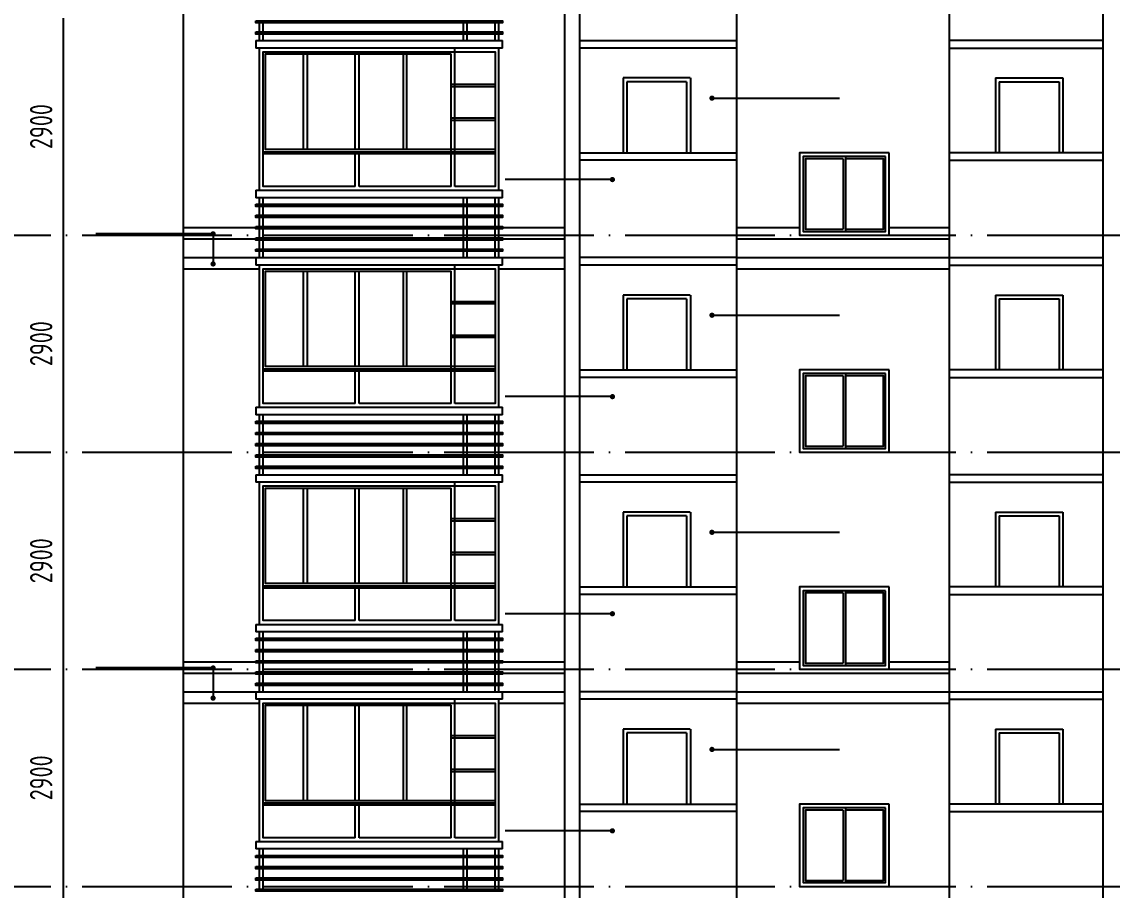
# Model space of a CAD drawing. Extents: x -726032 to 135930, y -151624 to 587044.
# Drawn here: x -416754 to -402176, y 309408 to 321008 of the extents above; entities that cross this region are included whole.
import ezdxf

# ---------------------------------------------------------------- set-up
doc = ezdxf.new("R2010")
doc.units = 0
doc.header["$LTSCALE"] = 1000
doc.header["$MEASUREMENT"] = 0
doc.linetypes.add('DOTE', pattern=[2.42, 2, -0.2, 0.02, -0.2])
doc.layers.get('0').update_dxf_attribs({"linetype": 'CONTINUOUS'})
doc.layers.get('DEFPOINTS').update_dxf_attribs({"color": 1, "linetype": 'CONTINUOUS'})
for name, color, linetype in [('DOTE', 8, 'DOTE'), ('PUB_DIM', 245, 'CONTINUOUS'), ('WINDOW', 155, 'CONTINUOUS'), ('引线', 213, 'CONTINUOUS'), ('栏杆', 126, 'CONTINUOUS'), ('装饰线', 252, 'CONTINUOUS')]:
    doc.layers.add(name, color=color, linetype=linetype)
doc.styles.add('DIM_FONT', font='isocp.shx', dxfattribs={"width": 0.8})
doc.dimstyles.new('AXIS', dxfattribs={"dimtxt": 300, "dimasz": 1, "dimexe": 250, "dimexo": 300, "dimgap": 150, "dimtad": 1, "dimdec": 0, "dimzin": 0, "dimdsep": 46, "dimtxsty": 'DIM_FONT', "dimcen": 0.09, "dimse1": 1, "dimse2": 1, "dimclrt": 142, "dimadec": 0, "dimazin": 0, "dimtfac": 1, "dimtdec": 0, "dimtix": 1, "dimtmove": 2, "dimatfit": 3, "dimfxl": 1, "dimtolj": 1, "dimtzin": 0, "dimarcsym": 0})

# ---------------------------------------------------------------- blocks, each defined once
blk = doc.blocks.new('*D4083')
at = {"layer": 'DEFPOINTS', "color": 0, "transparency": 16777216}
for p in [(-416995, 334659), (-415995, 334659), (-415995, 294449)]:
    blk.add_point(p, dxfattribs=at)
at = {"layer": 'PUB_DIM', "color": 0, "lineweight": -2, "transparency": 16777216}
blk.add_line((-416995, 294450), (-416995, 334658), dxfattribs=at)
at = {"layer": 'PUB_DIM', "color": 0, "transparency": 16777216}
for points in [[(-416995, 334658), (-416995, 334658), (-416995, 334659)], [(-416995, 294450), (-416995, 294450), (-416995, 294449)]]:
    blk.add_solid(points, dxfattribs=at)
at = {"layer": 'PUB_DIM', "color": 142, "transparency": 16777216, "insert": (-417295, 314554), "char_height": 300, "attachment_point": 5, "rotation": 90, "style": 'DIM_FONT'}
blk.add_mtext('\\A1;40210', dxfattribs=at)
blk = doc.blocks.new('*D4085')
at = {"layer": 'DEFPOINTS', "color": 0, "transparency": 16777216}
for p in [(-416195, 309459), (-415195, 309459), (-415195, 306559)]:
    blk.add_point(p, dxfattribs=at)
at = {"layer": 'PUB_DIM', "color": 0, "lineweight": -2, "transparency": 16777216}
blk.add_line((-416195, 306560), (-416195, 309458), dxfattribs=at)
at = {"layer": 'PUB_DIM', "color": 0, "transparency": 16777216}
for points in [[(-416195, 309458), (-416195, 309458), (-416195, 309459)], [(-416195, 306560), (-416195, 306560), (-416195, 306559)]]:
    blk.add_solid(points, dxfattribs=at)
at = {"layer": 'PUB_DIM', "color": 142, "transparency": 16777216, "insert": (-416495, 308009), "char_height": 300, "attachment_point": 5, "rotation": 90, "style": 'DIM_FONT'}
blk.add_mtext('\\A1;2900', dxfattribs=at)
blk = doc.blocks.new('*D4091')
at = {"layer": 'DEFPOINTS', "color": 0, "transparency": 16777216}
for p in [(-416195, 321059), (-415195, 321059), (-415195, 318159)]:
    blk.add_point(p, dxfattribs=at)
at = {"layer": 'PUB_DIM', "color": 0, "lineweight": -2, "transparency": 16777216}
blk.add_line((-416195, 318160), (-416195, 321058), dxfattribs=at)
at = {"layer": 'PUB_DIM', "color": 0, "transparency": 16777216}
for points in [[(-416195, 321058), (-416195, 321058), (-416195, 321059)], [(-416195, 318160), (-416195, 318160), (-416195, 318159)]]:
    blk.add_solid(points, dxfattribs=at)
at = {"layer": 'PUB_DIM', "color": 142, "transparency": 16777216, "insert": (-416495, 319609), "char_height": 300, "attachment_point": 5, "rotation": 90, "style": 'DIM_FONT'}
blk.add_mtext('\\A1;2900', dxfattribs=at)
blk = doc.blocks.new('*D4092')
at = {"layer": 'DEFPOINTS', "color": 0, "transparency": 16777216}
for p in [(-416195, 312359), (-415195, 312359), (-415195, 309459)]:
    blk.add_point(p, dxfattribs=at)
at = {"layer": 'PUB_DIM', "color": 0, "lineweight": -2, "transparency": 16777216}
blk.add_line((-416195, 309460), (-416195, 312358), dxfattribs=at)
at = {"layer": 'PUB_DIM', "color": 0, "transparency": 16777216}
for points in [[(-416195, 312358), (-416195, 312358), (-416195, 312359)], [(-416195, 309460), (-416195, 309460), (-416195, 309459)]]:
    blk.add_solid(points, dxfattribs=at)
at = {"layer": 'PUB_DIM', "color": 142, "transparency": 16777216, "insert": (-416495, 310909), "char_height": 300, "attachment_point": 5, "rotation": 90, "style": 'DIM_FONT'}
blk.add_mtext('\\A1;2900', dxfattribs=at)
blk = doc.blocks.new('*D4093')
at = {"layer": 'DEFPOINTS', "color": 0, "transparency": 16777216}
for p in [(-416195, 315259), (-415195, 315259), (-415195, 312359)]:
    blk.add_point(p, dxfattribs=at)
at = {"layer": 'PUB_DIM', "color": 0, "lineweight": -2, "transparency": 16777216}
blk.add_line((-416195, 312360), (-416195, 315258), dxfattribs=at)
at = {"layer": 'PUB_DIM', "color": 0, "transparency": 16777216}
for points in [[(-416195, 315258), (-416195, 315258), (-416195, 315259)], [(-416195, 312360), (-416195, 312360), (-416195, 312359)]]:
    blk.add_solid(points, dxfattribs=at)
at = {"layer": 'PUB_DIM', "color": 142, "transparency": 16777216, "insert": (-416495, 313809), "char_height": 300, "attachment_point": 5, "rotation": 90, "style": 'DIM_FONT'}
blk.add_mtext('\\A1;2900', dxfattribs=at)
blk = doc.blocks.new('*D4094')
at = {"layer": 'DEFPOINTS', "color": 0, "transparency": 16777216}
for p in [(-416195, 318159), (-415195, 318159), (-415195, 315259)]:
    blk.add_point(p, dxfattribs=at)
at = {"layer": 'PUB_DIM', "color": 0, "lineweight": -2, "transparency": 16777216}
blk.add_line((-416195, 315260), (-416195, 318158), dxfattribs=at)
at = {"layer": 'PUB_DIM', "color": 0, "transparency": 16777216}
for points in [[(-416195, 318158), (-416195, 318158), (-416195, 318159)], [(-416195, 315260), (-416195, 315260), (-416195, 315259)]]:
    blk.add_solid(points, dxfattribs=at)
at = {"layer": 'PUB_DIM', "color": 142, "transparency": 16777216, "insert": (-416495, 316709), "char_height": 300, "attachment_point": 5, "rotation": 90, "style": 'DIM_FONT'}
blk.add_mtext('\\A1;2900', dxfattribs=at)

msp = doc.modelspace()

# ---------------------------------------------------------------- linework, layer by layer
for p, q in [((-409496.1, 295478.7), (-409496.1, 330758.7)), ((-407196.1, 301358.7), (-407196.1, 330758.7)), ((-404356.1, 330758.7), (-404356.1, 301358.7)), ((-409296.1, 328258.7), (-409296.1, 295478.7)), ((-402296.1, 294508.7), (-402296.1, 328258.7)), ((-414596.1, 327858.7), (-414596.1, 294448.7)), ((-413625.8, 320758.7), (-410325.8, 320758.7)), ((-413625.8, 320758.7), (-413625.8, 320658.7)), ((-410325.8, 320658.7), (-410325.8, 320758.7)), ((-409296.1, 320758.7), (-407195.8, 320758.7)), ((-402296.1, 320758.7), (-404356.1, 320758.7)), ((-410325.8, 320658.7), (-413625.8, 320658.7)), ((-407195.8, 320658.7), (-409296.1, 320658.7)), ((-404356.1, 320658.7), (-402296.1, 320658.7)), ((-409296.1, 319258.7), (-407195.8, 319258.7)), ((-402296.1, 319258.7), (-404356.1, 319258.7)), ((-407195.8, 319158.7), (-409296.1, 319158.7)), ((-404356.1, 319158.7), (-402296.1, 319158.7)), ((-413625.8, 318758.7), (-410325.8, 318758.7)), ((-413625.8, 318758.7), (-413625.8, 318658.7)), ((-410325.8, 318658.7), (-410325.8, 318758.7)), ((-410325.8, 318658.7), (-413625.8, 318658.7)), ((-413625.8, 317858.7), (-410325.8, 317858.7)), ((-413625.8, 317858.7), (-413625.8, 317758.7)), ((-410325.8, 317758.7), (-410325.8, 317858.7)), ((-407195.8, 317858.7), (-409296.1, 317858.7)), ((-404356.1, 317858.7), (-402296.1, 317858.7)), ((-410325.8, 317758.7), (-413625.8, 317758.7)), ((-407195.8, 317758.7), (-409296.1, 317758.7)), ((-404356.1, 317758.7), (-402296.1, 317758.7)), ((-409296.1, 316358.7), (-407195.8, 316358.7)), ((-402296.1, 316358.7), (-404356.1, 316358.7)), ((-407195.8, 316258.7), (-409296.1, 316258.7)), ((-404356.1, 316258.7), (-402296.1, 316258.7)), ((-413625.8, 315858.7), (-410325.8, 315858.7)), ((-413625.8, 315858.7), (-413625.8, 315758.7)), ((-410325.8, 315758.7), (-413625.8, 315758.7)), ((-410325.8, 315758.7), (-410325.8, 315858.7)), ((-413625.8, 314958.7), (-410325.8, 314958.7)), ((-413625.8, 314958.7), (-413625.8, 314858.7)), ((-410325.8, 314858.7), (-410325.8, 314958.7)), ((-409296.1, 314958.7), (-407195.8, 314958.7)), ((-402296.1, 314958.7), (-404356.1, 314958.7)), ((-410325.8, 314858.7), (-413625.8, 314858.7)), ((-407195.8, 314858.7), (-409296.1, 314858.7)), ((-404356.1, 314858.7), (-402296.1, 314858.7)), ((-409296.1, 313458.7), (-407195.8, 313458.7)), ((-402296.1, 313458.7), (-404356.1, 313458.7)), ((-407195.8, 313358.7), (-409296.1, 313358.7)), ((-404356.1, 313358.7), (-402296.1, 313358.7)), ((-413625.8, 312958.7), (-410325.8, 312958.7)), ((-413625.8, 312958.7), (-413625.8, 312858.7)), ((-410325.8, 312858.7), (-413625.8, 312858.7)), ((-410325.8, 312858.7), (-410325.8, 312958.7)), ((-413625.8, 312058.7), (-410325.8, 312058.7)), ((-413625.8, 312058.7), (-413625.8, 311958.7)), ((-410325.8, 311958.7), (-410325.8, 312058.7)), ((-407195.8, 312058.7), (-409296.1, 312058.7)), ((-404356.1, 312058.7), (-402296.1, 312058.7)), ((-410325.8, 311958.7), (-413625.8, 311958.7)), ((-407195.8, 311958.7), (-409296.1, 311958.7)), ((-404356.1, 311958.7), (-402296.1, 311958.7)), ((-409296.1, 310558.7), (-407195.8, 310558.7)), ((-402296.1, 310558.7), (-404356.1, 310558.7)), ((-407195.8, 310458.7), (-409296.1, 310458.7)), ((-404356.1, 310458.7), (-402296.1, 310458.7)), ((-413625.8, 310058.7), (-410325.8, 310058.7)), ((-413625.8, 310058.7), (-413625.8, 309958.7)), ((-410325.8, 309958.7), (-413625.8, 309958.7)), ((-410325.8, 309958.7), (-410325.8, 310058.7))]:
    msp.add_line(p, q)
for points in [[(-405155.8, 319258.7), (-406355.8, 319258.7), (-406355.8, 318158.7), (-405155.8, 318158.7)], [(-405155.8, 316358.7), (-406355.8, 316358.7), (-406355.8, 315258.7), (-405155.8, 315258.7)], [(-405155.8, 313458.7), (-406355.8, 313458.7), (-406355.8, 312358.7), (-405155.8, 312358.7)], [(-405155.8, 310558.7), (-406355.8, 310558.7), (-406355.8, 309458.7), (-405155.8, 309458.7)]]:
    msp.add_lwpolyline(points, close=True)
at = {"layer": 'DOTE'}
for p, q in [((-418366.5, 318158.7), (-356514.6, 318158.7)), ((-418366.5, 315258.7), (-356514.6, 315258.7)), ((-418366.5, 312358.7), (-356514.6, 312358.7)), ((-418366.5, 309458.7), (-356514.6, 309458.7))]:
    msp.add_line(p, q, dxfattribs=at)
at = {"layer": 'WINDOW'}
for p, q in [((-413575.8, 318758.7), (-413575.8, 320658.7)), ((-412985.8, 319303.7), (-412985.8, 320578.7)), ((-412935.8, 319303.7), (-412935.8, 320578.7)), ((-412295.8, 319303.7), (-412295.8, 320578.7)), ((-412245.8, 319303.7), (-412245.8, 320578.7)), ((-411655.3, 320578.7), (-411655.8, 320578.2)), ((-411655.3, 320578.7), (-411016.3, 320578.7)), ((-411605.8, 319303.7), (-411605.8, 320578.7)), ((-411016.3, 320578.7), (-411015.8, 320578.2)), ((-411015.8, 318808.7), (-411015.8, 320578.2)), ((-410965.8, 318808.7), (-410965.8, 320658.7)), ((-410375.8, 318758.7), (-410375.8, 320658.7)), ((-411015.8, 320173.7), (-410425.8, 320173.7)), ((-411015.8, 320143.7), (-410425.8, 320143.7)), ((-408715.8, 320258.2), (-408715.8, 319258.7)), ((-407816.3, 320258.7), (-408715.3, 320258.7)), ((-408665.8, 320208.2), (-408665.8, 319258.7)), ((-407866.3, 320208.7), (-408665.3, 320208.7)), ((-407865.8, 320208.2), (-407865.8, 319258.7)), ((-407815.8, 320258.2), (-407815.8, 319258.7)), ((-403736.1, 320258.2), (-403736.1, 319258.7)), ((-403735.6, 320258.7), (-402836.6, 320258.7)), ((-403686.1, 320208.2), (-403686.1, 319258.7)), ((-403685.6, 320208.7), (-402886.6, 320208.7)), ((-402886.1, 320208.2), (-402886.1, 319258.7)), ((-402836.1, 320258.2), (-402836.1, 319258.7)), ((-411015.8, 319723.7), (-410425.8, 319723.7)), ((-411015.8, 319693.7), (-410425.8, 319693.7)), ((-413525.8, 319273.7), (-410425.8, 319273.7)), ((-410425.8, 319303.7), (-411618.3, 319303.7)), ((-410425.8, 319243.7), (-413525.8, 319243.7)), ((-412295.8, 318808.7), (-412295.8, 319243.7)), ((-412245.8, 318808.7), (-412245.8, 319243.7)), ((-405770.8, 319178.7), (-405770.8, 318238.7)), ((-405740.8, 319208.7), (-405740.8, 318208.7)), ((-413575.8, 315858.7), (-413575.8, 317758.7)), ((-412985.8, 316403.7), (-412985.8, 317678.7)), ((-412935.8, 316403.7), (-412935.8, 317678.7)), ((-412295.8, 316403.7), (-412295.8, 317678.7)), ((-412245.8, 316403.7), (-412245.8, 317678.7)), ((-411655.3, 317678.7), (-411655.8, 317678.2)), ((-411655.3, 317678.7), (-411016.3, 317678.7)), ((-411605.8, 316403.7), (-411605.8, 317678.7)), ((-411016.3, 317678.7), (-411015.8, 317678.2)), ((-411015.8, 315908.7), (-411015.8, 317678.2)), ((-410965.8, 315908.7), (-410965.8, 317758.7)), ((-410375.8, 315858.7), (-410375.8, 317758.7)), ((-411015.8, 317273.7), (-410425.8, 317273.7)), ((-411015.8, 317243.7), (-410425.8, 317243.7)), ((-408715.8, 317358.2), (-408715.8, 316358.7)), ((-407816.3, 317358.7), (-408715.3, 317358.7)), ((-408665.8, 317308.2), (-408665.8, 316358.7)), ((-407866.3, 317308.7), (-408665.3, 317308.7)), ((-407865.8, 317308.2), (-407865.8, 316358.7)), ((-407815.8, 317358.2), (-407815.8, 316358.7)), ((-403736.1, 317358.2), (-403736.1, 316358.7)), ((-403735.6, 317358.7), (-402836.6, 317358.7)), ((-403686.1, 317308.2), (-403686.1, 316358.7)), ((-403685.6, 317308.7), (-402886.6, 317308.7)), ((-402886.1, 317308.2), (-402886.1, 316358.7)), ((-402836.1, 317358.2), (-402836.1, 316358.7)), ((-411015.8, 316823.7), (-410425.8, 316823.7)), ((-411015.8, 316793.7), (-410425.8, 316793.7)), ((-413525.8, 316373.7), (-410425.8, 316373.7)), ((-410425.8, 316343.7), (-413525.8, 316343.7)), ((-412295.8, 315908.7), (-412295.8, 316343.7)), ((-412245.8, 315908.7), (-412245.8, 316343.7)), ((-410425.8, 316403.7), (-411618.3, 316403.7)), ((-405770.8, 316278.7), (-405770.8, 315338.7)), ((-405740.8, 316308.7), (-405740.8, 315308.7)), ((-413575.8, 312958.7), (-413575.8, 314858.7)), ((-412985.8, 313503.7), (-412985.8, 314778.7)), ((-412935.8, 313503.7), (-412935.8, 314778.7)), ((-412295.8, 313503.7), (-412295.8, 314778.7)), ((-412245.8, 313503.7), (-412245.8, 314778.7)), ((-411655.3, 314778.7), (-411655.8, 314778.2)), ((-411655.3, 314778.7), (-411016.3, 314778.7)), ((-411605.8, 313503.7), (-411605.8, 314778.7)), ((-411016.3, 314778.7), (-411015.8, 314778.2)), ((-411015.8, 313008.7), (-411015.8, 314778.2)), ((-410965.8, 313008.7), (-410965.8, 314858.7)), ((-410375.8, 312958.7), (-410375.8, 314858.7)), ((-408715.8, 314458.2), (-408715.8, 313458.7)), ((-407816.3, 314458.7), (-408715.3, 314458.7)), ((-407815.8, 314458.2), (-407815.8, 313458.7)), ((-403736.1, 314458.2), (-403736.1, 313458.7)), ((-403735.6, 314458.7), (-402836.6, 314458.7)), ((-402836.1, 314458.2), (-402836.1, 313458.7)), ((-411015.8, 314373.7), (-410425.8, 314373.7)), ((-411015.8, 314343.7), (-410425.8, 314343.7)), ((-408665.8, 314408.2), (-408665.8, 313458.7)), ((-407866.3, 314408.7), (-408665.3, 314408.7)), ((-407865.8, 314408.2), (-407865.8, 313458.7)), ((-403686.1, 314408.2), (-403686.1, 313458.7)), ((-403685.6, 314408.7), (-402886.6, 314408.7)), ((-402886.1, 314408.2), (-402886.1, 313458.7)), ((-411015.8, 313923.7), (-410425.8, 313923.7)), ((-411015.8, 313893.7), (-410425.8, 313893.7)), ((-413525.8, 313473.7), (-410425.8, 313473.7)), ((-410425.8, 313443.7), (-413525.8, 313443.7)), ((-412295.8, 313008.7), (-412295.8, 313443.7)), ((-412245.8, 313008.7), (-412245.8, 313443.7)), ((-410425.8, 313503.7), (-411618.3, 313503.7)), ((-405770.8, 313378.7), (-405770.8, 312438.7)), ((-405740.8, 313408.7), (-405740.8, 312408.7)), ((-413575.8, 310058.7), (-413575.8, 311958.7)), ((-412985.8, 310603.7), (-412985.8, 311878.7)), ((-412935.8, 310603.7), (-412935.8, 311878.7)), ((-412295.8, 310603.7), (-412295.8, 311878.7)), ((-412245.8, 310603.7), (-412245.8, 311878.7)), ((-411655.3, 311878.7), (-411655.8, 311878.2)), ((-411655.3, 311878.7), (-411016.3, 311878.7)), ((-411605.8, 310603.7), (-411605.8, 311878.7)), ((-411016.3, 311878.7), (-411015.8, 311878.2)), ((-411015.8, 310108.7), (-411015.8, 311878.2)), ((-410965.8, 310108.7), (-410965.8, 311958.7)), ((-410375.8, 310058.7), (-410375.8, 311958.7)), ((-408715.8, 311558.2), (-408715.8, 310558.7)), ((-407816.3, 311558.7), (-408715.3, 311558.7)), ((-407815.8, 311558.2), (-407815.8, 310558.7)), ((-403736.1, 311558.2), (-403736.1, 310558.7)), ((-403735.6, 311558.7), (-402836.6, 311558.7)), ((-402836.1, 311558.2), (-402836.1, 310558.7)), ((-411015.8, 311473.7), (-410425.8, 311473.7)), ((-411015.8, 311443.7), (-410425.8, 311443.7)), ((-408665.8, 311508.2), (-408665.8, 310558.7)), ((-407866.3, 311508.7), (-408665.3, 311508.7)), ((-407865.8, 311508.2), (-407865.8, 310558.7)), ((-403686.1, 311508.2), (-403686.1, 310558.7)), ((-403685.6, 311508.7), (-402886.6, 311508.7)), ((-402886.1, 311508.2), (-402886.1, 310558.7)), ((-411015.8, 311023.7), (-410425.8, 311023.7)), ((-411015.8, 310993.7), (-410425.8, 310993.7)), ((-413525.8, 310573.7), (-410425.8, 310573.7)), ((-410425.8, 310543.7), (-413525.8, 310543.7)), ((-412295.8, 310108.7), (-412295.8, 310543.7)), ((-412245.8, 310108.7), (-412245.8, 310543.7)), ((-410425.8, 310603.7), (-411618.3, 310603.7)), ((-405770.8, 310478.7), (-405770.8, 309538.7)), ((-405740.8, 310508.7), (-405740.8, 309508.7))]:
    msp.add_line(p, q, dxfattribs=at)
for points in [[(-412295.8, 318808.7), (-413525.8, 318808.7), (-413525.8, 320608.7), (-410425.8, 320608.7), (-410425.8, 318808.7), (-410965.8, 318808.7)], [(-411605.8, 319303.7), (-413495.8, 319303.7), (-413495.8, 320578.7), (-411656.3, 320578.7), (-411655.8, 320578.2), (-411655.8, 319303.7)], [(-405770.8, 319178.7), (-406275.8, 319178.7), (-406275.8, 318238.7), (-405770.8, 318238.7)], [(-405740.8, 318238.7), (-405235.8, 318238.7), (-405235.8, 319178.7), (-405740.8, 319178.7)], [(-411015.8, 318808.7), (-412245.8, 318808.7)], [(-412295.8, 315908.7), (-413525.8, 315908.7), (-413525.8, 317708.7), (-410425.8, 317708.7), (-410425.8, 315908.7), (-410965.8, 315908.7)], [(-411605.8, 316403.7), (-413495.8, 316403.7), (-413495.8, 317678.7), (-411656.3, 317678.7), (-411655.8, 317678.2), (-411655.8, 316403.7)], [(-405770.8, 316278.7), (-406275.8, 316278.7), (-406275.8, 315338.7), (-405770.8, 315338.7)], [(-405740.8, 315338.7), (-405235.8, 315338.7), (-405235.8, 316278.7), (-405740.8, 316278.7)], [(-411015.8, 315908.7), (-412245.8, 315908.7)], [(-412295.8, 313008.7), (-413525.8, 313008.7), (-413525.8, 314808.7), (-410425.8, 314808.7), (-410425.8, 313008.7), (-410965.8, 313008.7)], [(-411605.8, 313503.7), (-413495.8, 313503.7), (-413495.8, 314778.7), (-411656.3, 314778.7), (-411655.8, 314778.2), (-411655.8, 313503.7)], [(-405770.8, 313378.7), (-406275.8, 313378.7), (-406275.8, 312438.7), (-405770.8, 312438.7)], [(-405740.8, 312438.7), (-405235.8, 312438.7), (-405235.8, 313378.7), (-405740.8, 313378.7)], [(-411015.8, 313008.7), (-412245.8, 313008.7)], [(-412295.8, 310108.7), (-413525.8, 310108.7), (-413525.8, 311908.7), (-410425.8, 311908.7), (-410425.8, 310108.7), (-410965.8, 310108.7)], [(-411605.8, 310603.7), (-413495.8, 310603.7), (-413495.8, 311878.7), (-411656.3, 311878.7), (-411655.8, 311878.2), (-411655.8, 310603.7)], [(-405770.8, 310478.7), (-406275.8, 310478.7), (-406275.8, 309538.7), (-405770.8, 309538.7)], [(-405740.8, 309538.7), (-405235.8, 309538.7), (-405235.8, 310478.7), (-405740.8, 310478.7)], [(-411015.8, 310108.7), (-412245.8, 310108.7)]]:
    msp.add_lwpolyline(points, dxfattribs=at)
for points in [[(-405205.8, 319208.7), (-406305.8, 319208.7), (-406305.8, 318208.7), (-405205.8, 318208.7)], [(-405205.8, 316308.7), (-406305.8, 316308.7), (-406305.8, 315308.7), (-405205.8, 315308.7)], [(-405205.8, 313408.7), (-406305.8, 313408.7), (-406305.8, 312408.7), (-405205.8, 312408.7)], [(-405205.8, 310508.7), (-406305.8, 310508.7), (-406305.8, 309508.7), (-405205.8, 309508.7)]]:
    msp.add_lwpolyline(points, close=True, dxfattribs=at)
at = {"layer": '引线'}
for p, q in [((-407526.9, 319988.8), (-405822, 319988.8)), ((-408858.2, 318901.1), (-410292.5, 318901.1)), ((-414196.5, 318176.4), (-415763.1, 318176.4)), ((-414196.5, 318176.4), (-414196.5, 317774.1)), ((-407526.9, 317088.8), (-405822, 317088.8)), ((-408858.2, 316001.1), (-410292.5, 316001.1)), ((-407526.9, 314188.8), (-405822, 314188.8)), ((-408858.2, 313101.1), (-410292.5, 313101.1)), ((-414196.5, 312376.4), (-415763.1, 312376.4)), ((-414196.5, 312376.4), (-414196.5, 311974.1)), ((-407526.9, 311288.8), (-405822, 311288.8)), ((-408858.2, 310201.1), (-410292.5, 310201.1))]:
    msp.add_line(p, q, dxfattribs=at)
at = {"layer": '引线', "const_width": 34.8}
for points in [[(-407544.5, 319988.8, 1), (-407509.2, 319988.8, 1)], [(-408875.8, 318901.1, 1), (-408840.6, 318901.1, 1)], [(-414214.2, 318176.4, 1), (-414178.9, 318176.4, 1)], [(-414214.2, 317774.1, 1), (-414178.9, 317774.1, 1)], [(-407544.5, 317088.8, 1), (-407509.2, 317088.8, 1)], [(-408875.8, 316001.1, 1), (-408840.6, 316001.1, 1)], [(-407544.5, 314188.8, 1), (-407509.2, 314188.8, 1)], [(-408875.8, 313101.1, 1), (-408840.6, 313101.1, 1)], [(-414214.2, 312376.4, 1), (-414178.9, 312376.4, 1)], [(-414214.2, 311974.1, 1), (-414178.9, 311974.1, 1)], [(-407544.5, 311288.8, 1), (-407509.2, 311288.8, 1)], [(-408875.8, 310201.1, 1), (-408840.6, 310201.1, 1)]]:
    msp.add_lwpolyline(points, format="xyb", close=True, dxfattribs=at)
at = {"layer": '栏杆'}
for p, q in [((-413575.8, 320873.4), (-413575.8, 320993.4)), ((-413525.8, 320873.4), (-413525.8, 320993.4)), ((-410850.8, 320873.4), (-410850.8, 320993.4)), ((-410800.8, 320873.4), (-410800.8, 320993.4)), ((-410425.8, 320873.4), (-410425.8, 320993.4)), ((-410375.8, 320873.4), (-410375.8, 320993.4)), ((-413575.8, 320758.7), (-413575.8, 320843.4)), ((-413525.8, 320758.7), (-413525.8, 320843.4)), ((-410850.8, 320758.7), (-410850.8, 320843.4)), ((-410800.8, 320758.7), (-410800.8, 320843.4)), ((-410425.8, 320758.7), (-410425.8, 320843.4)), ((-410375.8, 320758.7), (-410375.8, 320843.4)), ((-413575.8, 318573.9), (-413575.8, 318658.7)), ((-413575.8, 318423.4), (-413575.8, 318543.4)), ((-413525.8, 318573.9), (-413525.8, 318658.7)), ((-413525.8, 318423.4), (-413525.8, 318543.4)), ((-410850.8, 318573.9), (-410850.8, 318658.7)), ((-410850.8, 318423.4), (-410850.8, 318543.4)), ((-410800.8, 318573.9), (-410800.8, 318658.7)), ((-410800.8, 318423.4), (-410800.8, 318543.4)), ((-410425.8, 318573.9), (-410425.8, 318658.7)), ((-410425.8, 318423.4), (-410425.8, 318543.4)), ((-410375.8, 318573.9), (-410375.8, 318658.7)), ((-410375.8, 318423.4), (-410375.8, 318543.4)), ((-413575.8, 318273.4), (-413575.8, 318393.4)), ((-413525.8, 318273.4), (-413525.8, 318393.4)), ((-410850.8, 318273.4), (-410850.8, 318393.4)), ((-410800.8, 318273.4), (-410800.8, 318393.4)), ((-410425.8, 318273.4), (-410425.8, 318393.4)), ((-410375.8, 318273.4), (-410375.8, 318393.4)), ((-413575.8, 318123.4), (-413575.8, 318243.4)), ((-413525.8, 318123.4), (-413525.8, 318243.4)), ((-410850.8, 318123.4), (-410850.8, 318243.4)), ((-410800.8, 318123.4), (-410800.8, 318243.4)), ((-410425.8, 318123.4), (-410425.8, 318243.4)), ((-410375.8, 318123.4), (-410375.8, 318243.4)), ((-413575.8, 317973.4), (-413575.8, 318093.4)), ((-413525.8, 317973.4), (-413525.8, 318093.4)), ((-410850.8, 317973.4), (-410850.8, 318093.4)), ((-410800.8, 317973.4), (-410800.8, 318093.4)), ((-410425.8, 317973.4), (-410425.8, 318093.4)), ((-410375.8, 317973.4), (-410375.8, 318093.4)), ((-413575.8, 317858.7), (-413575.8, 317943.4)), ((-413525.8, 317858.7), (-413525.8, 317943.4)), ((-410850.8, 317858.7), (-410850.8, 317943.4)), ((-410800.8, 317858.7), (-410800.8, 317943.4)), ((-410425.8, 317858.7), (-410425.8, 317943.4)), ((-410375.8, 317858.7), (-410375.8, 317943.4)), ((-413575.8, 315673.9), (-413575.8, 315758.7)), ((-413525.8, 315673.9), (-413525.8, 315758.7)), ((-410850.8, 315673.9), (-410850.8, 315758.7)), ((-410800.8, 315673.9), (-410800.8, 315758.7)), ((-410425.8, 315673.9), (-410425.8, 315758.7)), ((-410375.8, 315673.9), (-410375.8, 315758.7)), ((-413575.8, 315523.4), (-413575.8, 315643.4)), ((-413525.8, 315523.4), (-413525.8, 315643.4)), ((-410850.8, 315523.4), (-410850.8, 315643.4)), ((-410800.8, 315523.4), (-410800.8, 315643.4)), ((-410425.8, 315523.4), (-410425.8, 315643.4)), ((-410375.8, 315523.4), (-410375.8, 315643.4)), ((-413575.8, 315373.4), (-413575.8, 315493.4)), ((-413525.8, 315373.4), (-413525.8, 315493.4)), ((-410850.8, 315373.4), (-410850.8, 315493.4)), ((-410800.8, 315373.4), (-410800.8, 315493.4)), ((-410425.8, 315373.4), (-410425.8, 315493.4)), ((-410375.8, 315373.4), (-410375.8, 315493.4)), ((-413575.8, 315223.4), (-413575.8, 315343.4)), ((-413525.8, 315223.4), (-413525.8, 315343.4)), ((-410850.8, 315223.4), (-410850.8, 315343.4)), ((-410800.8, 315223.4), (-410800.8, 315343.4)), ((-410425.8, 315223.4), (-410425.8, 315343.4)), ((-410375.8, 315223.4), (-410375.8, 315343.4)), ((-413575.8, 315073.4), (-413575.8, 315193.4)), ((-413525.8, 315073.4), (-413525.8, 315193.4)), ((-410850.8, 315073.4), (-410850.8, 315193.4)), ((-410800.8, 315073.4), (-410800.8, 315193.4)), ((-410425.8, 315073.4), (-410425.8, 315193.4)), ((-410375.8, 315073.4), (-410375.8, 315193.4)), ((-413575.8, 314958.7), (-413575.8, 315043.4)), ((-413525.8, 314958.7), (-413525.8, 315043.4)), ((-410850.8, 314958.7), (-410850.8, 315043.4)), ((-410800.8, 314958.7), (-410800.8, 315043.4)), ((-410425.8, 314958.7), (-410425.8, 315043.4)), ((-410375.8, 314958.7), (-410375.8, 315043.4)), ((-413575.8, 312773.9), (-413575.8, 312858.7)), ((-413525.8, 312773.9), (-413525.8, 312858.7)), ((-410850.8, 312773.9), (-410850.8, 312858.7)), ((-410800.8, 312773.9), (-410800.8, 312858.7)), ((-410425.8, 312773.9), (-410425.8, 312858.7)), ((-410375.8, 312773.9), (-410375.8, 312858.7)), ((-413575.8, 312623.4), (-413575.8, 312743.4)), ((-413525.8, 312623.4), (-413525.8, 312743.4)), ((-410850.8, 312623.4), (-410850.8, 312743.4)), ((-410800.8, 312623.4), (-410800.8, 312743.4)), ((-410425.8, 312623.4), (-410425.8, 312743.4)), ((-410375.8, 312623.4), (-410375.8, 312743.4)), ((-413575.8, 312473.4), (-413575.8, 312593.4)), ((-413525.8, 312473.4), (-413525.8, 312593.4)), ((-410850.8, 312473.4), (-410850.8, 312593.4)), ((-410800.8, 312473.4), (-410800.8, 312593.4)), ((-410425.8, 312473.4), (-410425.8, 312593.4)), ((-410375.8, 312473.4), (-410375.8, 312593.4)), ((-413575.8, 312323.4), (-413575.8, 312443.4)), ((-413525.8, 312323.4), (-413525.8, 312443.4)), ((-410850.8, 312323.4), (-410850.8, 312443.4)), ((-410800.8, 312323.4), (-410800.8, 312443.4)), ((-410425.8, 312323.4), (-410425.8, 312443.4)), ((-410375.8, 312323.4), (-410375.8, 312443.4)), ((-413575.8, 312173.4), (-413575.8, 312293.4)), ((-413525.8, 312173.4), (-413525.8, 312293.4)), ((-410850.8, 312173.4), (-410850.8, 312293.4)), ((-410800.8, 312173.4), (-410800.8, 312293.4)), ((-410425.8, 312173.4), (-410425.8, 312293.4)), ((-410375.8, 312173.4), (-410375.8, 312293.4)), ((-413575.8, 312058.7), (-413575.8, 312143.4)), ((-413525.8, 312058.7), (-413525.8, 312143.4)), ((-410850.8, 312058.7), (-410850.8, 312143.4)), ((-410800.8, 312058.7), (-410800.8, 312143.4)), ((-410425.8, 312058.7), (-410425.8, 312143.4)), ((-410375.8, 312058.7), (-410375.8, 312143.4)), ((-413575.8, 309873.9), (-413575.8, 309958.7)), ((-413525.8, 309873.9), (-413525.8, 309958.7)), ((-410850.8, 309873.9), (-410850.8, 309958.7)), ((-410800.8, 309873.9), (-410800.8, 309958.7)), ((-410425.8, 309873.9), (-410425.8, 309958.7)), ((-410375.8, 309873.9), (-410375.8, 309958.7)), ((-413575.8, 309723.4), (-413575.8, 309843.4)), ((-413525.8, 309723.4), (-413525.8, 309843.4)), ((-410850.8, 309723.4), (-410850.8, 309843.4)), ((-410800.8, 309723.4), (-410800.8, 309843.4)), ((-410425.8, 309723.4), (-410425.8, 309843.4)), ((-410375.8, 309723.4), (-410375.8, 309843.4)), ((-413575.8, 309573.4), (-413575.8, 309693.4)), ((-413525.8, 309573.4), (-413525.8, 309693.4)), ((-410850.8, 309573.4), (-410850.8, 309693.4)), ((-410800.8, 309573.4), (-410800.8, 309693.4)), ((-410425.8, 309573.4), (-410425.8, 309693.4)), ((-410375.8, 309573.4), (-410375.8, 309693.4)), ((-413575.8, 309423.4), (-413575.8, 309543.4)), ((-413525.8, 309423.4), (-413525.8, 309543.4)), ((-410850.8, 309423.4), (-410850.8, 309543.4)), ((-410800.8, 309423.4), (-410800.8, 309543.4)), ((-410425.8, 309423.4), (-410425.8, 309543.4)), ((-410375.8, 309423.4), (-410375.8, 309543.4))]:
    msp.add_line(p, q, dxfattribs=at)
for points in [[(-413625.8, 321023.4), (-410325.8, 321023.4), (-410325.8, 320993.4), (-413625.8, 320993.4)], [(-413625.8, 321023.4), (-410325.8, 321023.4), (-410325.8, 320993.4), (-413625.8, 320993.4)], [(-413625.8, 320873.4), (-410325.8, 320873.4), (-410325.8, 320843.4), (-413625.8, 320843.4)], [(-413625.8, 320873.4), (-410325.8, 320873.4), (-410325.8, 320843.4), (-413625.8, 320843.4)], [(-413625.8, 318573.4), (-410325.8, 318573.4), (-410325.8, 318543.4), (-413625.8, 318543.4)], [(-413625.8, 318573.4), (-410325.8, 318573.4), (-410325.8, 318543.4), (-413625.8, 318543.4)], [(-413625.8, 318423.4), (-410325.8, 318423.4), (-410325.8, 318393.4), (-413625.8, 318393.4)], [(-413625.8, 318423.4), (-410325.8, 318423.4), (-410325.8, 318393.4), (-413625.8, 318393.4)], [(-413625.8, 318273.4), (-410325.8, 318273.4), (-410325.8, 318243.4), (-413625.8, 318243.4)], [(-413625.8, 318273.4), (-410325.8, 318273.4), (-410325.8, 318243.4), (-413625.8, 318243.4)], [(-413625.8, 318123.4), (-410325.8, 318123.4), (-410325.8, 318093.4), (-413625.8, 318093.4)], [(-413625.8, 318123.4), (-410325.8, 318123.4), (-410325.8, 318093.4), (-413625.8, 318093.4)], [(-413625.8, 317973.4), (-410325.8, 317973.4), (-410325.8, 317943.4), (-413625.8, 317943.4)], [(-413625.8, 317973.4), (-410325.8, 317973.4), (-410325.8, 317943.4), (-413625.8, 317943.4)], [(-413625.8, 315673.4), (-410325.8, 315673.4), (-410325.8, 315643.4), (-413625.8, 315643.4)], [(-413625.8, 315673.4), (-410325.8, 315673.4), (-410325.8, 315643.4), (-413625.8, 315643.4)], [(-413625.8, 315523.4), (-410325.8, 315523.4), (-410325.8, 315493.4), (-413625.8, 315493.4)], [(-413625.8, 315523.4), (-410325.8, 315523.4), (-410325.8, 315493.4), (-413625.8, 315493.4)], [(-413625.8, 315373.4), (-410325.8, 315373.4), (-410325.8, 315343.4), (-413625.8, 315343.4)], [(-413625.8, 315373.4), (-410325.8, 315373.4), (-410325.8, 315343.4), (-413625.8, 315343.4)], [(-413625.8, 315223.4), (-410325.8, 315223.4), (-410325.8, 315193.4), (-413625.8, 315193.4)], [(-413625.8, 315223.4), (-410325.8, 315223.4), (-410325.8, 315193.4), (-413625.8, 315193.4)], [(-413625.8, 315073.4), (-410325.8, 315073.4), (-410325.8, 315043.4), (-413625.8, 315043.4)], [(-413625.8, 315073.4), (-410325.8, 315073.4), (-410325.8, 315043.4), (-413625.8, 315043.4)], [(-413625.8, 312773.4), (-410325.8, 312773.4), (-410325.8, 312743.4), (-413625.8, 312743.4)], [(-413625.8, 312773.4), (-410325.8, 312773.4), (-410325.8, 312743.4), (-413625.8, 312743.4)], [(-413625.8, 312623.4), (-410325.8, 312623.4), (-410325.8, 312593.4), (-413625.8, 312593.4)], [(-413625.8, 312623.4), (-410325.8, 312623.4), (-410325.8, 312593.4), (-413625.8, 312593.4)], [(-413625.8, 312473.4), (-410325.8, 312473.4), (-410325.8, 312443.4), (-413625.8, 312443.4)], [(-413625.8, 312473.4), (-410325.8, 312473.4), (-410325.8, 312443.4), (-413625.8, 312443.4)], [(-413625.8, 312323.4), (-410325.8, 312323.4), (-410325.8, 312293.4), (-413625.8, 312293.4)], [(-413625.8, 312323.4), (-410325.8, 312323.4), (-410325.8, 312293.4), (-413625.8, 312293.4)], [(-413625.8, 312173.4), (-410325.8, 312173.4), (-410325.8, 312143.4), (-413625.8, 312143.4)], [(-413625.8, 312173.4), (-410325.8, 312173.4), (-410325.8, 312143.4), (-413625.8, 312143.4)], [(-413625.8, 309873.4), (-410325.8, 309873.4), (-410325.8, 309843.4), (-413625.8, 309843.4)], [(-413625.8, 309873.4), (-410325.8, 309873.4), (-410325.8, 309843.4), (-413625.8, 309843.4)], [(-413625.8, 309723.4), (-410325.8, 309723.4), (-410325.8, 309693.4), (-413625.8, 309693.4)], [(-413625.8, 309723.4), (-410325.8, 309723.4), (-410325.8, 309693.4), (-413625.8, 309693.4)], [(-413625.8, 309573.4), (-410325.8, 309573.4), (-410325.8, 309543.4), (-413625.8, 309543.4)], [(-413625.8, 309573.4), (-410325.8, 309573.4), (-410325.8, 309543.4), (-413625.8, 309543.4)], [(-413625.8, 309423.4), (-410325.8, 309423.4), (-410325.8, 309393.4), (-413625.8, 309393.4)], [(-413625.8, 309423.4), (-410325.8, 309423.4), (-410325.8, 309393.4), (-413625.8, 309393.4)]]:
    msp.add_lwpolyline(points, close=True, dxfattribs=at)
at = {"layer": '装饰线'}
for p, q in [((-414595.8, 318258.7), (-413625.8, 318258.7)), ((-410325.8, 318258.7), (-409495.8, 318258.7)), ((-407196.1, 318258.7), (-406355.8, 318258.7)), ((-405155.8, 318258.7), (-404356.1, 318258.7)), ((-414595.8, 318108.7), (-413625.8, 318108.7)), ((-410325.8, 318108.7), (-409495.8, 318108.7)), ((-407196.1, 318108.7), (-404356.1, 318108.7)), ((-414595.8, 317858.7), (-409495.8, 317858.7)), ((-407196.1, 317858.7), (-404356.1, 317858.7)), ((-414595.8, 317708.7), (-413575.8, 317708.7)), ((-410375.8, 317708.7), (-409495.8, 317708.7)), ((-407196.1, 317708.7), (-404356.1, 317708.7)), ((-414595.8, 312458.7), (-413625.8, 312458.7)), ((-410325.8, 312458.7), (-409495.8, 312458.7)), ((-407196.1, 312458.7), (-406355.8, 312458.7)), ((-405155.8, 312458.7), (-404356.1, 312458.7)), ((-414595.8, 312308.7), (-413625.8, 312308.7)), ((-410325.8, 312308.7), (-409495.8, 312308.7)), ((-407196.1, 312308.7), (-404356.1, 312308.7)), ((-414595.8, 312058.7), (-409495.8, 312058.7)), ((-407196.1, 312058.7), (-404356.1, 312058.7)), ((-414595.8, 311908.7), (-413575.8, 311908.7)), ((-410375.8, 311908.7), (-409495.8, 311908.7)), ((-407196.1, 311908.7), (-404356.1, 311908.7))]:
    msp.add_line(p, q, dxfattribs=at)

# ---------------------------------------------------------------- dimensions: what is measured, and where the dimension line sits
at = {"layer": 'PUB_DIM'}
for p1, p2, picture, middle in [((-415995, 294448.7), (-415995, 334658.7), '*D4083', (-417295, 314553.7)), ((-415195, 318158.7), (-415195, 321058.7), '*D4091', (-416495, 319608.7)), ((-415195, 315258.7), (-415195, 318158.7), '*D4094', (-416495, 316708.7)), ((-415195, 312358.7), (-415195, 315258.7), '*D4093', (-416495, 313808.7)), ((-415195, 309458.7), (-415195, 312358.7), '*D4092', (-416495, 310908.7)), ((-415195, 306558.7), (-415195, 309458.7), '*D4085', (-416495, 308008.7))]:
    dim = msp.add_aligned_dim(p1=p1, p2=p2, distance=1000, dimstyle='AXIS', dxfattribs=at)
    dim.commit()
    dim.dimension.update_dxf_attribs({"geometry": picture, "text_midpoint": middle})

doc.saveas('drawing.dxf')
